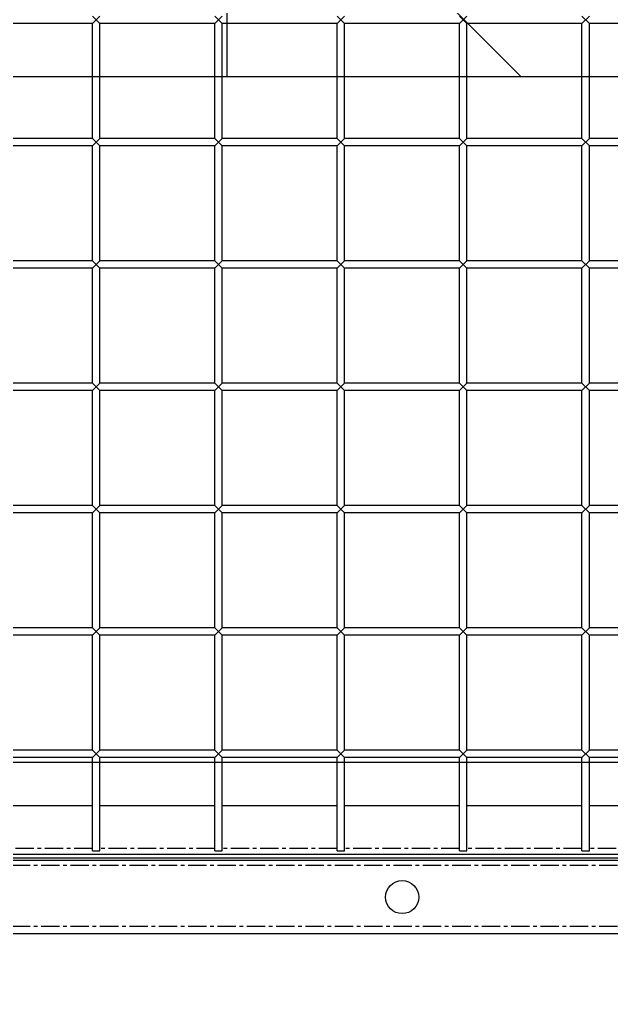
# Model space of a CAD drawing. Header units: millimetres. Extents: x -198529 to 244266, y -64 to 158464.
# Drawn here: x -145934.3 to -145692.5, y 97163 to 97566.5 of the extents above; entities that cross this region are included whole.
import ezdxf

# ---------------------------------------------------------------- set-up
doc = ezdxf.new("R2010")
doc.units = ezdxf.units.MM
doc.linetypes.add('CENTER', pattern=[12, 7.5, -1.5, 1.5, -1.5])
for name, color, linetype in [('0-DCC', 30, 'Continuous'), ('0-DCC-STRUC', 180, 'Continuous'), ('0-DCC-STRUC-T', 4, 'Continuous')]:
    doc.layers.add(name, color=color, linetype=linetype)

# ---------------------------------------------------------------- blocks, each defined once
blk = doc.blocks.new('DCC2850x2600(左)')
at = {"color": 0, "linetype": 'Continuous'}
for p, q in [((48313.5, -74106.48), (48266.5, -74106.48)), ((48313.5, -74103.48), (48316.5, -74106.48)), ((48313.5, -74106.48), (48316.5, -74103.48)), ((48313.5, -74153.48), (48313.5, -74106.48)), ((48316.5, -74153.48), (48316.5, -74106.48)), ((48363.5, -74106.48), (48316.5, -74106.48)), ((48363.5, -74103.48), (48366.5, -74106.48)), ((48363.5, -74106.48), (48366.5, -74103.48)), ((48363.5, -74153.48), (48363.5, -74106.48)), ((48366.5, -74153.48), (48366.5, -74106.48)), ((48413.5, -74106.48), (48366.5, -74106.48)), ((48413.5, -74103.48), (48416.5, -74106.48)), ((48413.5, -74106.48), (48416.5, -74103.48)), ((48413.5, -74153.48), (48413.5, -74106.48)), ((48416.5, -74153.48), (48416.5, -74106.48)), ((48463.5, -74106.48), (48416.5, -74106.48)), ((48463.5, -74103.48), (48466.5, -74106.48)), ((48463.5, -74106.48), (48466.5, -74103.48)), ((48463.5, -74153.48), (48463.5, -74106.48)), ((48466.5, -74153.48), (48466.5, -74106.48)), ((48513.5, -74106.48), (48466.5, -74106.48)), ((48513.5, -74103.48), (48516.5, -74106.48)), ((48513.5, -74106.48), (48516.5, -74103.48)), ((48513.5, -74153.48), (48513.5, -74106.48)), ((48516.5, -74153.48), (48516.5, -74106.48)), ((48563.5, -74106.48), (48516.5, -74106.48)), ((48313.5, -74153.48), (48266.5, -74153.48)), ((48313.5, -74153.48), (48316.5, -74156.48)), ((48313.5, -74156.48), (48316.5, -74153.48)), ((48363.5, -74153.48), (48316.5, -74153.48)), ((48363.5, -74153.48), (48366.5, -74156.48)), ((48363.5, -74156.48), (48366.5, -74153.48)), ((48413.5, -74153.48), (48366.5, -74153.48)), ((48413.5, -74153.48), (48416.5, -74156.48)), ((48413.5, -74156.48), (48416.5, -74153.48)), ((48463.5, -74153.48), (48416.5, -74153.48)), ((48463.5, -74153.48), (48466.5, -74156.48)), ((48463.5, -74156.48), (48466.5, -74153.48)), ((48513.5, -74153.48), (48466.5, -74153.48)), ((48513.5, -74153.48), (48516.5, -74156.48)), ((48513.5, -74156.48), (48516.5, -74153.48)), ((48563.5, -74153.48), (48516.5, -74153.48)), ((48313.5, -74156.48), (48266.5, -74156.48)), ((48313.5, -74203.48), (48313.5, -74156.48)), ((48316.5, -74203.48), (48316.5, -74156.48)), ((48363.5, -74156.48), (48316.5, -74156.48)), ((48363.5, -74203.48), (48363.5, -74156.48)), ((48366.5, -74203.48), (48366.5, -74156.48)), ((48413.5, -74156.48), (48366.5, -74156.48)), ((48413.5, -74203.48), (48413.5, -74156.48)), ((48416.5, -74203.48), (48416.5, -74156.48)), ((48463.5, -74156.48), (48416.5, -74156.48)), ((48463.5, -74203.48), (48463.5, -74156.48)), ((48466.5, -74203.48), (48466.5, -74156.48)), ((48513.5, -74156.48), (48466.5, -74156.48)), ((48513.5, -74203.48), (48513.5, -74156.48)), ((48516.5, -74203.48), (48516.5, -74156.48)), ((48563.5, -74156.48), (48516.5, -74156.48)), ((48313.5, -74203.48), (48266.5, -74203.48)), ((48313.5, -74203.48), (48316.5, -74206.48)), ((48313.5, -74206.48), (48316.5, -74203.48)), ((48363.5, -74203.48), (48316.5, -74203.48)), ((48363.5, -74203.48), (48366.5, -74206.48)), ((48363.5, -74206.48), (48366.5, -74203.48)), ((48413.5, -74203.48), (48366.5, -74203.48)), ((48413.5, -74203.48), (48416.5, -74206.48)), ((48413.5, -74206.48), (48416.5, -74203.48)), ((48463.5, -74203.48), (48416.5, -74203.48)), ((48463.5, -74203.48), (48466.5, -74206.48)), ((48463.5, -74206.48), (48466.5, -74203.48)), ((48513.5, -74203.48), (48466.5, -74203.48)), ((48513.5, -74203.48), (48516.5, -74206.48)), ((48513.5, -74206.48), (48516.5, -74203.48)), ((48563.5, -74203.48), (48516.5, -74203.48)), ((48313.5, -74206.48), (48266.5, -74206.48)), ((48313.5, -74253.48), (48313.5, -74206.48)), ((48316.5, -74253.48), (48316.5, -74206.48)), ((48363.5, -74206.48), (48316.5, -74206.48)), ((48363.5, -74253.48), (48363.5, -74206.48)), ((48366.5, -74253.48), (48366.5, -74206.48)), ((48413.5, -74206.48), (48366.5, -74206.48)), ((48413.5, -74253.48), (48413.5, -74206.48)), ((48416.5, -74253.48), (48416.5, -74206.48)), ((48463.5, -74206.48), (48416.5, -74206.48)), ((48463.5, -74253.48), (48463.5, -74206.48)), ((48466.5, -74253.48), (48466.5, -74206.48)), ((48513.5, -74206.48), (48466.5, -74206.48)), ((48513.5, -74253.48), (48513.5, -74206.48)), ((48516.5, -74253.48), (48516.5, -74206.48)), ((48563.5, -74206.48), (48516.5, -74206.48)), ((48313.5, -74253.48), (48266.5, -74253.48)), ((48313.5, -74253.48), (48316.5, -74256.48)), ((48313.5, -74256.48), (48316.5, -74253.48)), ((48363.5, -74253.48), (48316.5, -74253.48)), ((48363.5, -74253.48), (48366.5, -74256.48)), ((48363.5, -74256.48), (48366.5, -74253.48)), ((48413.5, -74253.48), (48366.5, -74253.48)), ((48413.5, -74253.48), (48416.5, -74256.48)), ((48413.5, -74256.48), (48416.5, -74253.48)), ((48463.5, -74253.48), (48416.5, -74253.48)), ((48463.5, -74253.48), (48466.5, -74256.48)), ((48463.5, -74256.48), (48466.5, -74253.48)), ((48513.5, -74253.48), (48466.5, -74253.48)), ((48513.5, -74253.48), (48516.5, -74256.48)), ((48513.5, -74256.48), (48516.5, -74253.48)), ((48563.5, -74253.48), (48516.5, -74253.48)), ((48313.5, -74256.48), (48266.5, -74256.48)), ((48313.5, -74303.48), (48313.5, -74256.48)), ((48316.5, -74303.48), (48316.5, -74256.48)), ((48363.5, -74256.48), (48316.5, -74256.48)), ((48363.5, -74303.48), (48363.5, -74256.48)), ((48366.5, -74303.48), (48366.5, -74256.48)), ((48413.5, -74256.48), (48366.5, -74256.48)), ((48413.5, -74303.48), (48413.5, -74256.48)), ((48416.5, -74303.48), (48416.5, -74256.48)), ((48463.5, -74256.48), (48416.5, -74256.48)), ((48463.5, -74303.48), (48463.5, -74256.48)), ((48466.5, -74303.48), (48466.5, -74256.48)), ((48513.5, -74256.48), (48466.5, -74256.48)), ((48513.5, -74303.48), (48513.5, -74256.48)), ((48516.5, -74303.48), (48516.5, -74256.48)), ((48563.5, -74256.48), (48516.5, -74256.48)), ((48313.5, -74303.48), (48266.5, -74303.48)), ((48313.5, -74303.48), (48316.5, -74306.48)), ((48313.5, -74306.48), (48316.5, -74303.48)), ((48363.5, -74303.48), (48316.5, -74303.48)), ((48363.5, -74303.48), (48366.5, -74306.48)), ((48363.5, -74306.48), (48366.5, -74303.48)), ((48413.5, -74303.48), (48366.5, -74303.48)), ((48413.5, -74303.48), (48416.5, -74306.48)), ((48413.5, -74306.48), (48416.5, -74303.48)), ((48463.5, -74303.48), (48416.5, -74303.48)), ((48463.5, -74303.48), (48466.5, -74306.48)), ((48463.5, -74306.48), (48466.5, -74303.48)), ((48513.5, -74303.48), (48466.5, -74303.48)), ((48513.5, -74303.48), (48516.5, -74306.48)), ((48513.5, -74306.48), (48516.5, -74303.48)), ((48563.5, -74303.48), (48516.5, -74303.48)), ((48313.5, -74306.48), (48266.5, -74306.48)), ((48313.5, -74353.48), (48313.5, -74306.48)), ((48316.5, -74353.48), (48316.5, -74306.48)), ((48363.5, -74306.48), (48316.5, -74306.48)), ((48363.5, -74353.48), (48363.5, -74306.48)), ((48366.5, -74353.48), (48366.5, -74306.48)), ((48413.5, -74306.48), (48366.5, -74306.48)), ((48413.5, -74353.48), (48413.5, -74306.48)), ((48416.5, -74353.48), (48416.5, -74306.48)), ((48463.5, -74306.48), (48416.5, -74306.48)), ((48463.5, -74353.48), (48463.5, -74306.48)), ((48466.5, -74353.48), (48466.5, -74306.48)), ((48513.5, -74306.48), (48466.5, -74306.48)), ((48513.5, -74353.48), (48513.5, -74306.48)), ((48516.5, -74353.48), (48516.5, -74306.48)), ((48563.5, -74306.48), (48516.5, -74306.48)), ((48313.5, -74353.48), (48266.5, -74353.48)), ((48313.5, -74356.48), (48266.5, -74356.48)), ((48313.5, -74353.48), (48316.5, -74356.48)), ((48313.5, -74356.48), (48316.5, -74353.48)), ((48313.5, -74403.48), (48313.5, -74356.48)), ((48363.5, -74353.48), (48316.5, -74353.48)), ((48316.5, -74403.48), (48316.5, -74356.48)), ((48363.5, -74356.48), (48316.5, -74356.48)), ((48363.5, -74353.48), (48366.5, -74356.48)), ((48363.5, -74356.48), (48366.5, -74353.48)), ((48363.5, -74403.48), (48363.5, -74356.48)), ((48413.5, -74353.48), (48366.5, -74353.48)), ((48366.5, -74403.48), (48366.5, -74356.48)), ((48413.5, -74356.48), (48366.5, -74356.48)), ((48413.5, -74353.48), (48416.5, -74356.48)), ((48413.5, -74356.48), (48416.5, -74353.48)), ((48413.5, -74403.48), (48413.5, -74356.48)), ((48463.5, -74353.48), (48416.5, -74353.48)), ((48416.5, -74403.48), (48416.5, -74356.48)), ((48463.5, -74356.48), (48416.5, -74356.48)), ((48463.5, -74353.48), (48466.5, -74356.48)), ((48463.5, -74356.48), (48466.5, -74353.48)), ((48463.5, -74403.48), (48463.5, -74356.48)), ((48513.5, -74353.48), (48466.5, -74353.48)), ((48466.5, -74403.48), (48466.5, -74356.48)), ((48513.5, -74356.48), (48466.5, -74356.48)), ((48513.5, -74353.48), (48516.5, -74356.48)), ((48513.5, -74356.48), (48516.5, -74353.48)), ((48513.5, -74403.48), (48513.5, -74356.48)), ((48563.5, -74353.48), (48516.5, -74353.48)), ((48516.5, -74403.48), (48516.5, -74356.48)), ((48563.5, -74356.48), (48516.5, -74356.48)), ((48313.5, -74403.48), (48266.5, -74403.48)), ((48313.5, -74403.48), (48316.5, -74406.48)), ((48313.5, -74406.48), (48316.5, -74403.48)), ((48363.5, -74403.48), (48316.5, -74403.48)), ((48363.5, -74403.48), (48366.5, -74406.48)), ((48363.5, -74406.48), (48366.5, -74403.48)), ((48413.5, -74403.48), (48366.5, -74403.48)), ((48413.5, -74403.48), (48416.5, -74406.48)), ((48413.5, -74406.48), (48416.5, -74403.48)), ((48463.5, -74403.48), (48416.5, -74403.48)), ((48463.5, -74403.48), (48466.5, -74406.48)), ((48463.5, -74406.48), (48466.5, -74403.48)), ((48513.5, -74403.48), (48466.5, -74403.48)), ((48513.5, -74403.48), (48516.5, -74406.48)), ((48513.5, -74406.48), (48516.5, -74403.48)), ((48563.5, -74403.48), (48516.5, -74403.48)), ((48313.5, -74406.48), (48266.5, -74406.48)), ((48313.5, -74444.58), (48313.5, -74406.48)), ((48316.5, -74444.58), (48316.5, -74406.48)), ((48363.5, -74406.48), (48316.5, -74406.48)), ((48363.5, -74444.58), (48363.5, -74406.48)), ((48366.5, -74444.58), (48366.5, -74406.48)), ((48413.5, -74406.48), (48366.5, -74406.48)), ((48413.5, -74444.58), (48413.5, -74406.48)), ((48416.5, -74444.58), (48416.5, -74406.48)), ((48463.5, -74406.48), (48416.5, -74406.48)), ((48463.5, -74444.58), (48463.5, -74406.48)), ((48466.5, -74444.58), (48466.5, -74406.48)), ((48513.5, -74406.48), (48466.5, -74406.48)), ((48513.5, -74444.58), (48513.5, -74406.48)), ((48516.5, -74444.58), (48516.5, -74406.48)), ((48563.5, -74406.48), (48516.5, -74406.48)), ((48266.5, -74426.08), (48313.5, -74426.08)), ((48316.5, -74426.08), (48363.5, -74426.08)), ((48366.5, -74426.08), (48413.5, -74426.08)), ((48416.5, -74426.08), (48463.5, -74426.08)), ((48466.5, -74426.08), (48513.5, -74426.08)), ((48516.5, -74426.08), (48563.5, -74426.08)), ((48313.5, -74444.58), (48316.5, -74444.58)), ((48363.5, -74444.58), (48366.5, -74444.58)), ((48413.5, -74444.58), (48416.5, -74444.58)), ((48463.5, -74444.58), (48466.5, -74444.58)), ((48513.5, -74444.58), (48516.5, -74444.58)), ((50640, -74446.08), (47990, -74446.08)), ((50640, -74447.58), (47993, -74447.58)), ((50640, -74478.48), (47991.5, -74478.48))]:
    blk.add_line(p, q, dxfattribs=at)
at = {"color": 0, "linetype": 'CENTER'}
for p, q in [((48313.5, -74443.58), (48266.5, -74443.58)), ((48363.5, -74443.58), (48316.5, -74443.58)), ((48413.5, -74443.58), (48366.5, -74443.58)), ((48463.5, -74443.58), (48416.5, -74443.58)), ((48513.5, -74443.58), (48466.5, -74443.58)), ((48563.5, -74443.58), (48516.5, -74443.58)), ((50640, -74450.58), (47991.5, -74450.58)), ((50640, -74475.48), (47991.5, -74475.48))]:
    blk.add_line(p, q, dxfattribs=at)
at = {"color": 0, "linetype": 'Continuous'}
blk.add_circle((48440, -74463.48), 6.75, dxfattribs=at)

msp = doc.modelspace()

# ---------------------------------------------------------------- linework, layer by layer
at = {"layer": '0-DCC-STRUC'}
for points in [[(-146311.04, 97063.01), (-143436.27, 97063.01), (-143436.27, 97263.01), (-146311.04, 97263.01)], [(-146311.04, 97103.01), (-143436.27, 97103.01), (-143436.27, 97223.01), (-146311.04, 97223.01)]]:
    msp.add_lwpolyline(points, close=True, dxfattribs=at)
at = {"layer": '0-DCC-STRUC-T'}
msp.add_line((-146009.97, 97543.37), (-145583.97, 97543.37), dxfattribs=at)
msp.add_lwpolyline([(-145849.5, 97543.37), (-145849.5, 97663.37), (-145729.5, 97543.37)], dxfattribs=at)

# ---------------------------------------------------------------- block references
at = {"layer": '0-DCC'}
msp.add_blockref('DCC2850x2600(左)', (-194217.97, 171671.49), dxfattribs=at)

doc.saveas('drawing.dxf')
